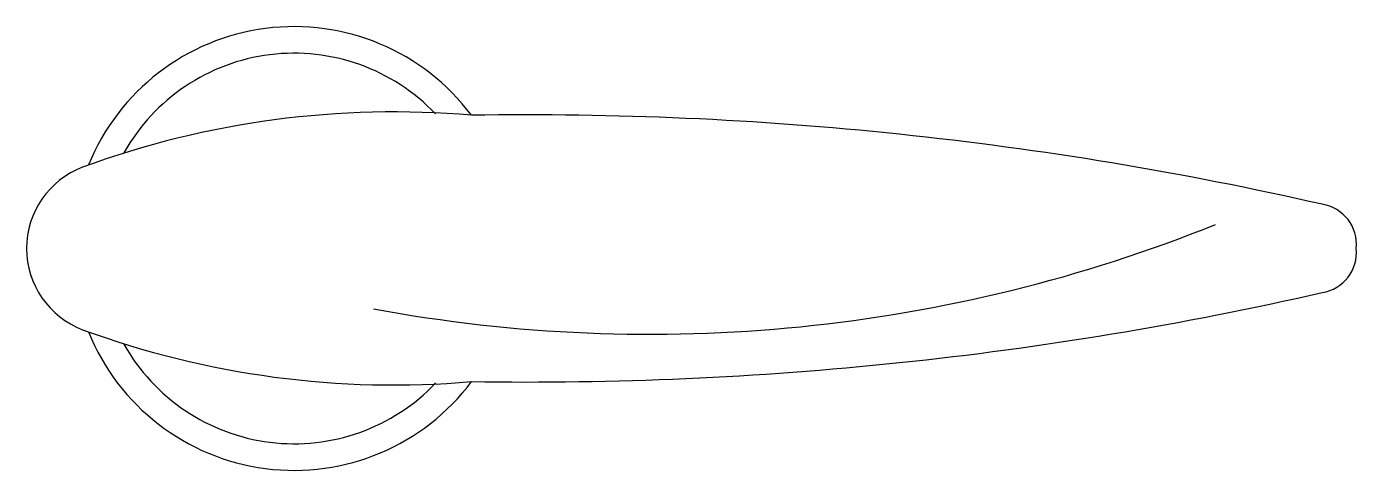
# Model space of a CAD drawing. Header units: metres. Extents: x 1528 to 1753, y 1824 to 1899.
import ezdxf

# ---------------------------------------------------------------- set-up
doc = ezdxf.new("R2010")
doc.units = ezdxf.units.M
doc.layers.add('3', color=3, linetype='Continuous')
doc.layers.add('7', color=7, linetype='Continuous')

msp = doc.modelspace()

# ---------------------------------------------------------------- linework, layer by layer
at = {"layer": '3'}
for centre, radius, start, end in [((1573.04, 1861.52), 33, 43.58, 150.64), ((1633.14, 2102.84), 255.81, 259.49, 291.96), ((1573.04, 1861.52), 33, 209.3, 316.48)]:
    msp.add_arc(centre, radius, start, end, dxfattribs=at)
at = {"layer": '7'}
msp.add_lwpolyline([(1537.3, 1847.8, 0.11), (1603.04, 1839.03, 0.06), (1746.82, 1854.07, 0.4), (1752.56, 1861.53, 0.4), (1746.82, 1868.99, 0.06), (1603.04, 1884.03, 0.11), (1537.3, 1875.26, 0.69)], format="xyb", close=True, dxfattribs=at)
for start, end in [(36.89, 157.89), (202.06, 323.15)]:
    msp.add_arc((1573.04, 1861.52), 37.5, start, end, dxfattribs=at)

doc.saveas('drawing.dxf')
